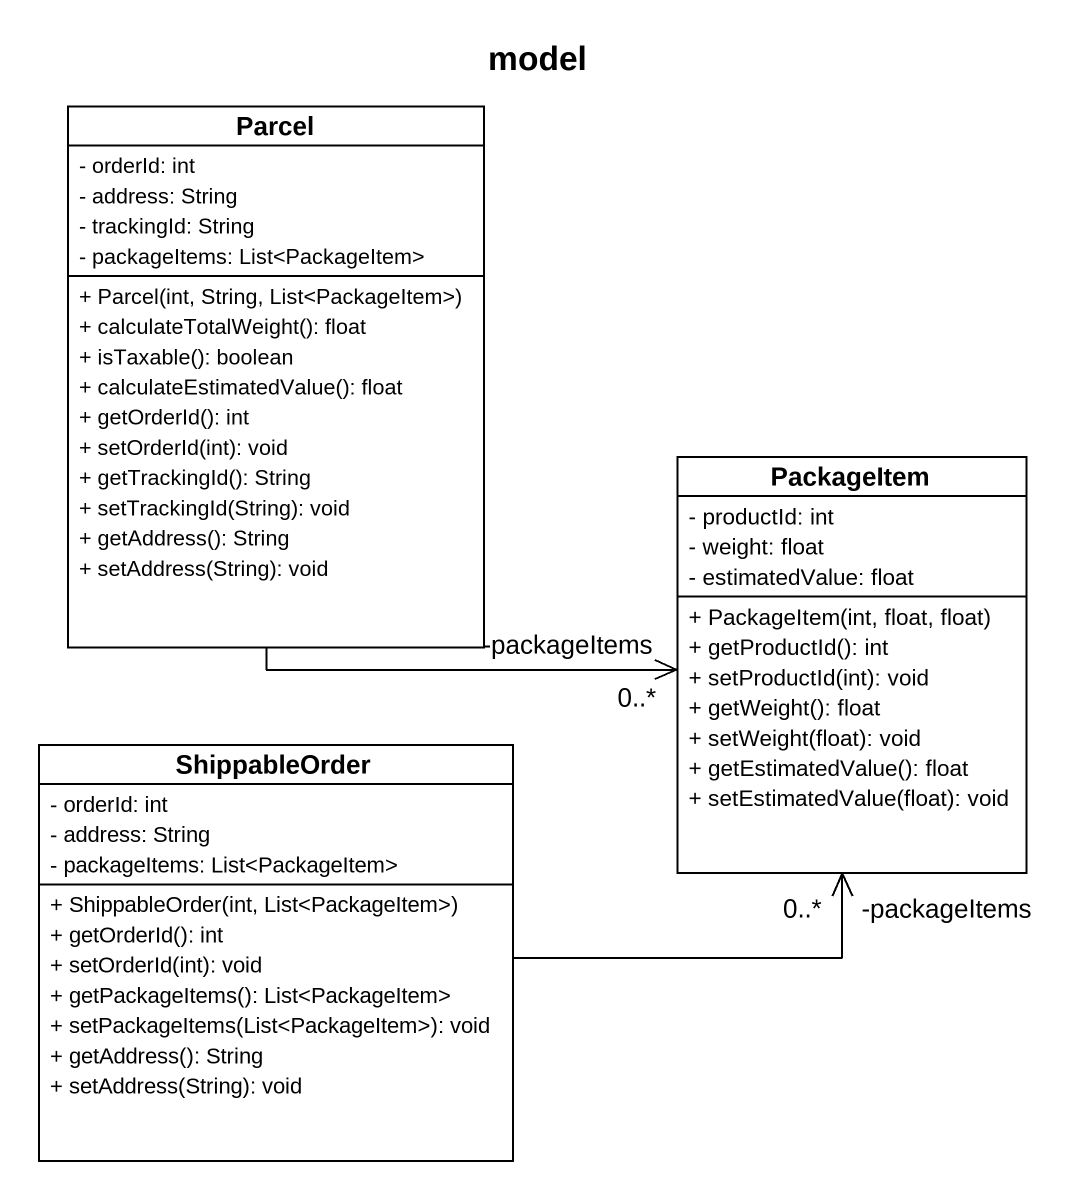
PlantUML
@startuml
title model
hide circle
hide empty members
skinparam classAttributeIconSize 0
class Parcel {
  - orderId: int
  - address: String
  - trackingId: String
  - packageItems: List<PackageItem>
  + Parcel(int, String, List<PackageItem>)
  + calculateTotalWeight(): float
  + isTaxable(): boolean
  + calculateEstimatedValue(): float
  + getOrderId(): int
  + setOrderId(int): void
  + getTrackingId(): String
  + setTrackingId(String): void
  + getAddress(): String
  + setAddress(String): void
}
class PackageItem {
  - productId: int
  - weight: float
  - estimatedValue: float
  + PackageItem(int, float, float)
  + getProductId(): int
  + setProductId(int): void
  + getWeight(): float
  + setWeight(float): void
  + getEstimatedValue(): float
  + setEstimatedValue(float): void
}
class ShippableOrder {
  - orderId: int
  - address: String
  - packageItems: List<PackageItem>
  + ShippableOrder(int, List<PackageItem>)
  + getOrderId(): int
  + setOrderId(int): void
  + getPackageItems(): List<PackageItem>
  + setPackageItems(List<PackageItem>): void
  + getAddress(): String
  + setAddress(String): void
}
Parcel -right-> "-packageItems\n0..*" PackageItem
ShippableOrder -right-> "-packageItems\n0..*" PackageItem
@enduml
